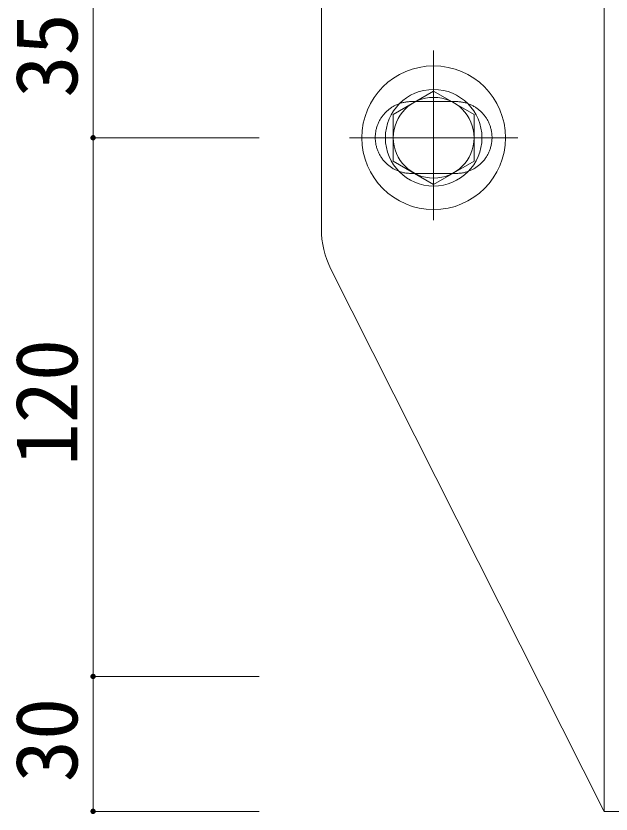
# Model space of a CAD drawing. Units: millimetres, scale not verified. Extents: x -10000 to 10000, y -6925 to 6925.
# Drawn here: x -2757 to -1928, y -5452 to -4341 of the extents above; entities that cross this region are included whole.
import ezdxf
from ezdxf.enums import TextEntityAlignment as Align

# ---------------------------------------------------------------- set-up
doc = ezdxf.new("R2010")
doc.units = ezdxf.units.MM
doc.header["$LTSCALE"] = 50
doc.linetypes.add('CHAIN1', pattern=[8, 5, -1, 1, -1])
doc.linetypes.add('DASHED2', pattern=[3, 2, -1])
for name, color, linetype, lineweight in [('1-2_1-7', 7, 'Continuous', 9), ('1-4_3-7', 7, 'Continuous', 9), ('1-5_3-2', 2, 'Continuous', 9), ('1-8_3-1', 5, 'DASHED2', 9)]:
    doc.layers.add(name, color=color, linetype=linetype, lineweight=lineweight)
doc.styles.add('ＭＳ ゴシック', font='')
doc.styles.get('ＭＳ ゴシック').set_extended_font_data('MS Gothic')

msp = doc.modelspace()

# ---------------------------------------------------------------- linework, layer by layer
at = {"layer": '1-4_3-7', "color": 3}
for p, q in [((-2649.19, -4292.26), (-2649.19, -4510.71)), ((-2649.19, -4510.71), (-2417.98, -4510.71)), ((-2649.19, -4510.71), (-2649.19, -5260.71)), ((-2649.19, -5260.71), (-2417.98, -5260.71)), ((-2649.19, -5260.71), (-2649.19, -5448.51)), ((-2649.19, -5448.51), (-2417.98, -5448.51))]:
    msp.add_line(p, q, dxfattribs=at)
at = {"layer": '1-4_3-7'}
for points in [[(-2652.93, -4510.47), (-2649.19, -4510.71), (-2652.94, -4510.71)], [(-2652.94, -4510.71), (-2649.19, -4510.71), (-2652.91, -4511.18)], [(-2652.88, -4510.01), (-2649.19, -4510.71), (-2652.93, -4510.47)], [(-2652.91, -4511.18), (-2649.19, -4510.71), (-2652.82, -4511.64)], [(-2652.76, -4509.55), (-2649.19, -4510.71), (-2652.88, -4510.01)], [(-2652.82, -4511.64), (-2649.19, -4510.71), (-2652.68, -4512.09)], [(-2652.58, -4509.11), (-2649.19, -4510.71), (-2652.76, -4509.55)], [(-2652.68, -4512.09), (-2649.19, -4510.71), (-2652.48, -4512.51)], [(-2652.36, -4508.7), (-2649.19, -4510.71), (-2652.58, -4509.11)], [(-2652.48, -4512.51), (-2649.19, -4510.71), (-2649.19, -4514.46)], [(-2652.36, -4508.7), (-2649.19, -4506.96), (-2649.19, -4510.71)], [(-2652.08, -4508.32), (-2649.19, -4506.96), (-2652.36, -4508.7)], [(-2651.76, -4507.97), (-2649.19, -4506.96), (-2652.08, -4508.32)], [(-2651.4, -4507.67), (-2649.19, -4506.96), (-2651.76, -4507.97)], [(-2651, -4507.42), (-2649.19, -4506.96), (-2651.4, -4507.67)], [(-2650.57, -4507.22), (-2649.19, -4506.96), (-2651, -4507.42)], [(-2650.12, -4507.08), (-2649.19, -4506.96), (-2650.57, -4507.22)], [(-2649.66, -4506.99), (-2649.19, -4506.96), (-2650.12, -4507.08)], [(-2649.19, -4506.96), (-2645.44, -4510.71), (-2649.19, -4510.71)], [(-2649.19, -4506.96), (-2645.47, -4510.24), (-2645.44, -4510.71)], [(-2649.19, -4506.96), (-2645.56, -4509.78), (-2645.47, -4510.24)], [(-2649.19, -4506.96), (-2645.7, -4509.33), (-2645.56, -4509.78)], [(-2649.19, -4506.96), (-2645.91, -4508.9), (-2645.7, -4509.33)], [(-2649.19, -4506.96), (-2646.16, -4508.5), (-2645.91, -4508.9)], [(-2648.96, -4506.97), (-2646.16, -4508.5), (-2649.19, -4506.96)], [(-2649.19, -4510.71), (-2648.72, -4514.43), (-2649.19, -4514.46)], [(-2649.19, -4510.71), (-2648.26, -4514.34), (-2648.72, -4514.43)], [(-2649.19, -4510.71), (-2647.81, -4514.19), (-2648.26, -4514.34)], [(-2649.19, -4510.71), (-2647.39, -4513.99), (-2647.81, -4514.19)], [(-2649.19, -4510.71), (-2646.99, -4513.74), (-2647.39, -4513.99)], [(-2649.19, -4510.71), (-2646.62, -4513.44), (-2646.99, -4513.74)], [(-2649.19, -4510.71), (-2646.3, -4513.1), (-2646.62, -4513.44)], [(-2649.19, -4510.71), (-2646.03, -4512.72), (-2646.3, -4513.1)], [(-2649.19, -4510.71), (-2645.8, -4512.3), (-2646.03, -4512.72)], [(-2645.44, -4510.71), (-2645.8, -4512.3), (-2649.19, -4510.71)], [(-2648.49, -4507.02), (-2646.16, -4508.5), (-2648.96, -4506.97)], [(-2648.49, -4507.02), (-2646.46, -4508.14), (-2646.16, -4508.5)], [(-2648.03, -4507.14), (-2646.46, -4508.14), (-2648.49, -4507.02)], [(-2648.03, -4507.14), (-2646.8, -4507.82), (-2646.46, -4508.14)], [(-2647.59, -4507.31), (-2646.8, -4507.82), (-2648.03, -4507.14)], [(-2647.59, -4507.31), (-2647.18, -4507.54), (-2646.8, -4507.82)], [(-2645.44, -4510.71), (-2645.63, -4511.87), (-2645.8, -4512.3)], [(-2645.44, -4510.71), (-2645.51, -4511.41), (-2645.63, -4511.87)], [(-2645.44, -4510.71), (-2645.45, -4510.94), (-2645.51, -4511.41)], [(-2652.48, -4512.51), (-2649.43, -4514.45), (-2652.23, -4512.91)], [(-2652.48, -4512.51), (-2649.19, -4514.46), (-2649.43, -4514.45)], [(-2652.23, -4512.91), (-2649.89, -4514.39), (-2651.93, -4513.27)], [(-2652.23, -4512.91), (-2649.43, -4514.45), (-2649.89, -4514.39)], [(-2651.93, -4513.27), (-2650.35, -4514.27), (-2651.58, -4513.6)], [(-2651.93, -4513.27), (-2649.89, -4514.39), (-2650.35, -4514.27)], [(-2651.58, -4513.6), (-2650.79, -4514.1), (-2651.2, -4513.87)], [(-2651.58, -4513.6), (-2650.35, -4514.27), (-2650.79, -4514.1)], [(-2652.93, -5260.47), (-2649.19, -5260.71), (-2652.94, -5260.71)], [(-2652.94, -5260.71), (-2649.19, -5260.71), (-2652.91, -5261.18)], [(-2652.88, -5260.01), (-2649.19, -5260.71), (-2652.93, -5260.47)], [(-2652.91, -5261.18), (-2649.19, -5260.71), (-2652.82, -5261.64)], [(-2652.76, -5259.55), (-2649.19, -5260.71), (-2652.88, -5260.01)], [(-2652.82, -5261.64), (-2649.19, -5260.71), (-2652.68, -5262.09)], [(-2652.58, -5259.11), (-2649.19, -5260.71), (-2652.76, -5259.55)], [(-2652.68, -5262.09), (-2649.19, -5260.71), (-2652.48, -5262.51)], [(-2652.36, -5258.7), (-2649.19, -5260.71), (-2652.58, -5259.11)], [(-2652.48, -5262.51), (-2649.19, -5260.71), (-2652.23, -5262.91)], [(-2652.36, -5258.7), (-2649.19, -5256.96), (-2649.19, -5260.71)], [(-2652.08, -5258.32), (-2649.19, -5256.96), (-2652.36, -5258.7)], [(-2652.23, -5262.91), (-2649.19, -5260.71), (-2649.19, -5264.46)], [(-2652.23, -5262.91), (-2649.43, -5264.45), (-2651.93, -5263.27)], [(-2652.23, -5262.91), (-2649.19, -5264.46), (-2649.43, -5264.45)], [(-2651.76, -5257.97), (-2649.19, -5256.96), (-2652.08, -5258.32)], [(-2651.93, -5263.27), (-2649.89, -5264.39), (-2651.58, -5263.6)], [(-2651.93, -5263.27), (-2649.43, -5264.45), (-2649.89, -5264.39)], [(-2651.4, -5257.67), (-2649.19, -5256.96), (-2651.76, -5257.97)], [(-2651.58, -5263.6), (-2650.35, -5264.27), (-2651.2, -5263.87)], [(-2651.58, -5263.6), (-2649.89, -5264.39), (-2650.35, -5264.27)], [(-2651, -5257.42), (-2649.19, -5256.96), (-2651.4, -5257.67)], [(-2651.2, -5263.87), (-2650.35, -5264.27), (-2650.79, -5264.1)], [(-2650.57, -5257.22), (-2649.19, -5256.96), (-2651, -5257.42)], [(-2650.12, -5257.08), (-2649.19, -5256.96), (-2650.57, -5257.22)], [(-2649.66, -5256.99), (-2649.19, -5256.96), (-2650.12, -5257.08)], [(-2649.19, -5256.96), (-2645.44, -5260.71), (-2649.19, -5260.71)], [(-2649.19, -5256.96), (-2645.47, -5260.24), (-2645.44, -5260.71)], [(-2649.19, -5256.96), (-2645.56, -5259.78), (-2645.47, -5260.24)], [(-2649.19, -5256.96), (-2645.7, -5259.33), (-2645.56, -5259.78)], [(-2649.19, -5256.96), (-2645.91, -5258.9), (-2645.7, -5259.33)], [(-2649.19, -5256.96), (-2646.16, -5258.5), (-2645.91, -5258.9)], [(-2649.19, -5256.96), (-2646.46, -5258.14), (-2646.16, -5258.5)], [(-2648.96, -5256.97), (-2646.46, -5258.14), (-2649.19, -5256.96)], [(-2649.19, -5260.71), (-2648.72, -5264.43), (-2649.19, -5264.46)], [(-2649.19, -5260.71), (-2648.26, -5264.34), (-2648.72, -5264.43)], [(-2649.19, -5260.71), (-2647.81, -5264.19), (-2648.26, -5264.34)], [(-2649.19, -5260.71), (-2647.39, -5263.99), (-2647.81, -5264.19)], [(-2649.19, -5260.71), (-2646.99, -5263.74), (-2647.39, -5263.99)], [(-2649.19, -5260.71), (-2646.62, -5263.44), (-2646.99, -5263.74)], [(-2649.19, -5260.71), (-2646.3, -5263.1), (-2646.62, -5263.44)], [(-2649.19, -5260.71), (-2646.03, -5262.72), (-2646.3, -5263.1)], [(-2649.19, -5260.71), (-2645.8, -5262.3), (-2646.03, -5262.72)], [(-2645.44, -5260.71), (-2645.8, -5262.3), (-2649.19, -5260.71)], [(-2648.49, -5257.02), (-2646.46, -5258.14), (-2648.96, -5256.97)], [(-2648.49, -5257.02), (-2646.8, -5257.82), (-2646.46, -5258.14)], [(-2648.03, -5257.14), (-2646.8, -5257.82), (-2648.49, -5257.02)], [(-2648.03, -5257.14), (-2647.18, -5257.54), (-2646.8, -5257.82)], [(-2647.59, -5257.31), (-2647.18, -5257.54), (-2648.03, -5257.14)], [(-2645.44, -5260.71), (-2645.63, -5261.87), (-2645.8, -5262.3)], [(-2645.44, -5260.71), (-2645.51, -5261.41), (-2645.63, -5261.87)], [(-2645.44, -5260.71), (-2645.45, -5260.94), (-2645.51, -5261.41)], [(-2652.93, -5448.28), (-2649.19, -5448.51), (-2652.94, -5448.51)], [(-2652.94, -5448.51), (-2649.19, -5448.51), (-2652.91, -5448.98)], [(-2652.88, -5447.81), (-2649.19, -5448.51), (-2652.93, -5448.28)], [(-2652.91, -5448.98), (-2649.19, -5448.51), (-2652.82, -5449.45)], [(-2652.76, -5447.36), (-2649.19, -5448.51), (-2652.88, -5447.81)], [(-2652.82, -5449.45), (-2649.19, -5448.51), (-2652.68, -5449.9)], [(-2652.58, -5446.92), (-2649.19, -5448.51), (-2652.76, -5447.36)], [(-2652.68, -5449.9), (-2649.19, -5448.51), (-2652.48, -5450.32)], [(-2652.36, -5446.51), (-2649.19, -5448.51), (-2652.58, -5446.92)], [(-2652.48, -5450.32), (-2649.19, -5448.51), (-2652.23, -5450.72)], [(-2652.36, -5446.51), (-2649.19, -5444.76), (-2649.19, -5448.51)], [(-2652.08, -5446.12), (-2649.19, -5444.76), (-2652.36, -5446.51)], [(-2652.23, -5450.72), (-2649.19, -5448.51), (-2649.19, -5452.26)], [(-2652.23, -5450.72), (-2649.43, -5452.26), (-2651.93, -5451.08)], [(-2652.23, -5450.72), (-2649.19, -5452.26), (-2649.43, -5452.26)], [(-2651.76, -5445.78), (-2649.19, -5444.76), (-2652.08, -5446.12)], [(-2651.93, -5451.08), (-2649.89, -5452.2), (-2651.58, -5451.4)], [(-2651.93, -5451.08), (-2649.43, -5452.26), (-2649.89, -5452.2)], [(-2651.4, -5445.48), (-2649.19, -5444.76), (-2651.76, -5445.78)], [(-2651.58, -5451.4), (-2650.35, -5452.08), (-2651.2, -5451.68)], [(-2651.58, -5451.4), (-2649.89, -5452.2), (-2650.35, -5452.08)], [(-2651, -5445.23), (-2649.19, -5444.76), (-2651.4, -5445.48)], [(-2651.2, -5451.68), (-2650.35, -5452.08), (-2650.79, -5451.91)], [(-2650.57, -5445.03), (-2649.19, -5444.76), (-2651, -5445.23)], [(-2650.12, -5444.88), (-2649.19, -5444.76), (-2650.57, -5445.03)], [(-2649.66, -5444.79), (-2649.19, -5444.76), (-2650.12, -5444.88)], [(-2649.19, -5444.76), (-2645.44, -5448.51), (-2649.19, -5448.51)], [(-2649.19, -5444.76), (-2645.47, -5448.04), (-2645.44, -5448.51)], [(-2649.19, -5444.76), (-2645.56, -5447.58), (-2645.47, -5448.04)], [(-2649.19, -5444.76), (-2645.7, -5447.13), (-2645.56, -5447.58)], [(-2649.19, -5444.76), (-2645.91, -5446.71), (-2645.7, -5447.13)], [(-2649.19, -5444.76), (-2646.16, -5446.31), (-2645.91, -5446.71)], [(-2649.19, -5444.76), (-2646.46, -5445.95), (-2646.16, -5446.31)], [(-2648.96, -5444.77), (-2646.46, -5445.95), (-2649.19, -5444.76)], [(-2649.19, -5448.51), (-2648.72, -5452.24), (-2649.19, -5452.26)], [(-2649.19, -5448.51), (-2648.26, -5452.15), (-2648.72, -5452.24)], [(-2649.19, -5448.51), (-2647.81, -5452), (-2648.26, -5452.15)], [(-2649.19, -5448.51), (-2647.39, -5451.8), (-2647.81, -5452)], [(-2649.19, -5448.51), (-2646.99, -5451.55), (-2647.39, -5451.8)], [(-2649.19, -5448.51), (-2646.62, -5451.25), (-2646.99, -5451.55)], [(-2649.19, -5448.51), (-2646.3, -5450.9), (-2646.62, -5451.25)], [(-2649.19, -5448.51), (-2646.03, -5450.52), (-2646.3, -5450.9)], [(-2649.19, -5448.51), (-2645.8, -5450.11), (-2646.03, -5450.52)], [(-2645.44, -5448.51), (-2645.8, -5450.11), (-2649.19, -5448.51)], [(-2648.49, -5444.83), (-2646.46, -5445.95), (-2648.96, -5444.77)], [(-2648.49, -5444.83), (-2646.8, -5445.63), (-2646.46, -5445.95)], [(-2648.03, -5444.95), (-2646.8, -5445.63), (-2648.49, -5444.83)], [(-2648.03, -5444.95), (-2647.18, -5445.35), (-2646.8, -5445.63)], [(-2647.59, -5445.12), (-2647.18, -5445.35), (-2648.03, -5444.95)], [(-2645.44, -5448.51), (-2645.63, -5449.67), (-2645.8, -5450.11)], [(-2645.44, -5448.51), (-2645.51, -5449.22), (-2645.63, -5449.67)], [(-2645.44, -5448.51), (-2645.45, -5448.75), (-2645.51, -5449.22)]]:
    msp.add_solid(points, dxfattribs=at)
at = {"layer": '1-5_3-2', "color": 3, "linetype": 'CHAIN1'}
for p, q in [((-2175.22, -4389.09), (-2175.22, -4625.32)), ((-2292.46, -4510.71), (-2057.98, -4510.71))]:
    msp.add_line(p, q, dxfattribs=at)
at = {"layer": '1-5_3-2', "color": 7}
msp.add_lwpolyline([(-2175.22, -4575.66), (-2231.47, -4543.18), (-2231.47, -4478.23), (-2175.22, -4445.76), (-2118.97, -4478.23), (-2118.97, -4543.18)], close=True, dxfattribs=at)
for radius in [100, 67.19, 56.25]:
    msp.add_circle((-2175.22, -4510.71), radius, dxfattribs=at)
at = {"layer": '1-8_3-1', "linetype": 'Continuous'}
for p, q in [((-2331.47, -4637.55), (-2331.47, -4326.64)), ((-1937.72, -4326.64), (-1937.72, -5448.51)), ((-2318.1, -4693.8), (-1937.72, -5448.51)), ((-1475.06, -5448.51), (-1937.72, -5448.51))]:
    msp.add_line(p, q, dxfattribs=at)
at = {"layer": '1-8_3-1'}
for p, q in [((-2206.47, -4460.39), (-2143.97, -4460.39)), ((-2206.47, -4560.39), (-2143.97, -4560.39))]:
    msp.add_line(p, q, dxfattribs=at)
for centre, start, end in [((-2206.47, -4510.39), 90, 180), ((-2143.97, -4510.39), 0, 90), ((-2206.47, -4510.39), 180, 270), ((-2143.97, -4510.39), 270, 0)]:
    msp.add_arc(centre, 50, start, end, dxfattribs=at)
at = {"layer": '1-8_3-1', "linetype": 'Continuous'}
msp.add_arc((-2206.47, -4637.55), 125, 180, 206.7481, dxfattribs=at)

# ---------------------------------------------------------------- texts
at = {"layer": '1-2_1-7', "color": 4, "style": 'ＭＳ ゴシック'}
for s, p in [('35', (-2644.99, -4454.92)), ('120', (-2644.99, -4967.27)), ('30', (-2644.99, -5408.05))]:
    msp.add_text(s, height=86.51, rotation=90, dxfattribs=at).set_placement(p, align=Align.BOTTOM_LEFT)

doc.saveas('drawing.dxf')
